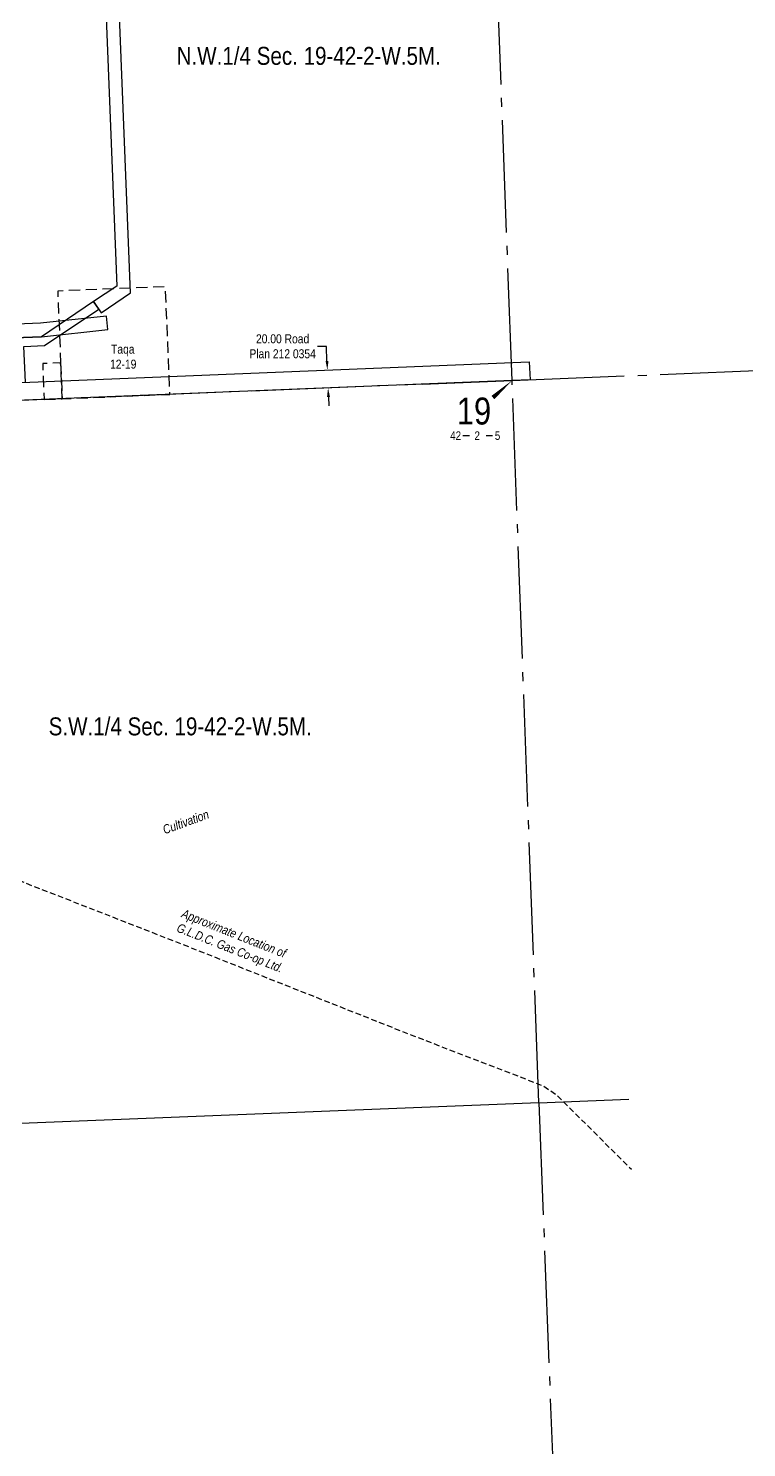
# Model space of a CAD drawing. Extents: x 675519 to 688669, y 5804595 to 5836613.
# Drawn here: x 683691 to 684490, y 5833664 to 5835244 of the extents above; entities that cross this region are included whole.
import ezdxf
from ezdxf.enums import TextEntityAlignment as Align

# ---------------------------------------------------------------- set-up
doc = ezdxf.new("R2010")
doc.units = 0
doc.header["$LTSCALE"] = 5
doc.header["$PDMODE"] = 3
doc.header["$PDSIZE"] = 10
for name, pattern in [('foc-ACCESSROAD', [3.75, 2.5, -1.25]), ('foc-QUARTERLINE', [33, 25, -3, 2, -3]), ('UG_PIPE', [1.875, 1.25, -0.625])]:
    doc.linetypes.add(name, pattern=pattern)
doc.layers.get('Defpoints').update_dxf_attribs({"color": 9})
for name, color, linetype in [('10', 1, 'Continuous'), ('9', 3, 'Continuous'), ('AS-PIPE-UG', 44, 'UG_PIPE'), ('AS-PIPE-UG-T', 44, 'Continuous'), ('C-SYMBOL', 7, 'Continuous'), ('F-AR', 190, 'foc-ACCESSROAD'), ('F-RW', 190, 'Continuous'), ('F-WS', 190, 'foc-ACCESSROAD'), ('L-QSEC', 8, 'foc-QUARTERLINE'), ('L-SEC', 7, 'Continuous'), ('L-SECLBL', 7, 'Continuous'), ('L-SECQ', 8, 'foc-QUARTERLINE'), ('L-TITLEDB', 4, 'Continuous'), ('L-TITLEDB-T', 4, 'Continuous')]:
    doc.layers.add(name, color=color, linetype=linetype)
doc.layers.add('F-WS-T', color=190, linetype='Continuous', lineweight=9)
doc.layers.add('T-TEXT', color=48, linetype='Continuous', lineweight=18)
doc.styles.add('175L', font='ARIALN.TTF', dxfattribs={"height": 20})
doc.styles.add('80CG', font='ARIALN.TTF', dxfattribs={"height": 10})
doc.styles.add('80L', font='ARIALN.TTF', dxfattribs={"height": 10})
doc.styles.add('80LS', font='ARIALNI.TTF', dxfattribs={"height": 10})
doc.styles.add('SIMPLEX', font='ARIALN.TTF')
doc.dimstyles.new('Compass 5 000', dxfattribs={"dimscale": 5, "dimtxt": 9, "dimasz": 2, "dimexe": 0.2, "dimexo": 0.0625, "dimgap": 0.5, "dimtad": 0, "dimtih": 1, "dimtoh": 1, "dimzin": 0, "dimdsep": 46, "dimtxsty": '80CG', "dimcen": 0.1, "dimse1": 1, "dimse2": 1, "dimclrd": 256, "dimclrt": 256, "dimaunit": 1, "dimadec": 4, "dimazin": 0, "dimtfac": 0.06, "dimtofl": 0, "dimtmove": 0, "dimatfit": 1, "dimfxl": 0.2, "dimtolj": 1, "dimtzin": 0, "dimlwd": -1, "dimarcsym": 0})

# ---------------------------------------------------------------- blocks, each defined once
blk = doc.blocks.new('L-SECLBL')
at = {"layer": '9', "color": 7}
for p, q in [((-5.1, -27.8), (-12.3, -27.8)), ((20.7, -27.8), (13.5, -27.8))]:
    blk.add_line(p, q, dxfattribs=at)
at = {"layer": '10', "color": 2, "style": 'SIMPLEX'}
blk.add_attdef('SEC', text='', height=30, dxfattribs=at).set_placement((0, 0), align=Align.MIDDLE)
at = {"layer": '10', "color": 5, "style": '80L'}
blk.add_attdef('TWP', text='', height=9.5, dxfattribs=at).set_placement((-14.4, -27.4), align=Align.MIDDLE_RIGHT)
blk.add_attdef('RGE', text='', height=9.5, dxfattribs=at).set_placement((3.6, -27.4), align=Align.MIDDLE_CENTER)
blk.add_attdef('MER', text='', height=9.5, dxfattribs=at).set_placement((23.2, -27.4), align=Align.MIDDLE_LEFT)
blk = doc.blocks.new('*D984')
at = {"layer": 'Defpoints', "color": 0, "transparency": 16777216}
for p in [(683959, 5834861.2), (684023.8, 5834863.8), (683959.8, 5834841.2)]:
    blk.add_point(p, dxfattribs=at)
at = {"layer": 'L-TITLEDB-T', "transparency": 16777216}
for p, q in [((684022.8, 5834890.2), (684012.8, 5834890.2)), ((684023.4, 5834873.8), (684022.8, 5834890.2)), ((684025, 5834833.9), (684025.5, 5834823.9))]:
    blk.add_line(p, q, dxfattribs=at)
for points in [[(684025.1, 5834873.9), (684021.8, 5834873.8), (684023.8, 5834863.8)], [(684026.7, 5834833.9), (684023.4, 5834833.8), (684024.6, 5834843.9)]]:
    blk.add_solid(points, dxfattribs=at)
at = {"layer": 'L-TITLEDB-T', "transparency": 16777216, "insert": (683974, 5834890.2), "char_height": 10, "attachment_point": 5, "style": '80CG'}
blk.add_mtext('\\A1;20.00 Road\\PPlan 212 0354', dxfattribs=at)

msp = doc.modelspace()

# ---------------------------------------------------------------- linework, layer by layer
at = {"layer": 'AS-PIPE-UG', "flags": 128}
msp.add_lwpolyline([(683524.731, 5834312.284), (683549.47, 5834304.407), (683642.995, 5834310.033), (683856.581, 5834226.597), (684119.795, 5834122.244), (684263.478, 5834066.834), (684278.172, 5834057.066), (684362.155, 5833973.739)], dxfattribs=at)
at = {"layer": 'F-AR', "flags": 128}
msp.add_lwpolyline([(683708.608, 5834831.047), (683728.589, 5834831.856), (683726.97, 5834871.818), (683706.989, 5834871.009)], close=True, dxfattribs=at)
at = {"layer": 'F-RW', "flags": 128}
for points in [[(683766.335, 5835538.038), (683789.364, 5834957.384), (683763.683, 5834940.064), (683772.07, 5834927.629), (683804.681, 5834949.623), (683781.327, 5835538.636), (683777.571, 5835633.353), (683762.579, 5835632.754)], [(683428.124, 5834839.755), (683687.698, 5834850.181), (683686.078, 5834890.15), (683708.894, 5834891.07), (683769.275, 5834931.775), (683763.683, 5834940.064), (683705.652, 5834900.963), (683675.68, 5834899.78), (683677.305, 5834859.743), (683457.739, 5834850.976), (683457.536, 5834855.988), (683427.561, 5834854.795)], [(683426.271, 5834889.567), (683675.68, 5834899.78), (683705.652, 5834900.963), (683779.647, 5834909.078), (683778.002, 5834923.99), (683704.521, 5834915.95), (683425.715, 5834904.554)]]:
    msp.add_lwpolyline(points, close=True, dxfattribs=at)
at = {"layer": 'F-WS', "flags": 128}
msp.add_lwpolyline([(683726.97, 5834871.818), (683728.589, 5834831.856), (683788.532, 5834834.285), (683848.476, 5834836.714), (683843.618, 5834956.601), (683723.731, 5834951.743)], close=True, dxfattribs=at)
at = {"layer": 'L-QSEC', "flags": 128}
for points in [[(684229.386, 5834852.148), (683428.872, 5834819.712)], [(684259.349, 5834047.752), (684290.089, 5833243.428)]]:
    msp.add_lwpolyline(points, dxfattribs=at)
at = {"layer": 'L-SEC', "flags": 128}
for points in [[(684259.349, 5834047.752), (683459.001, 5834015.805)], [(684259.349, 5834047.752), (684359.256, 5834051.781)]]:
    msp.add_lwpolyline(points, dxfattribs=at)
at = {"layer": 'L-SECLBL', "flags": 128}
msp.add_lwpolyline([(684229.386, 5834852.148, 0, 5, 0), (684208.08, 5834833.14, 0, 0, 0)], format="xyseb", dxfattribs=at)
at = {"layer": 'L-SECQ', "flags": 128}
for points in [[(684229.386, 5834852.148), (684199.405, 5835655.416)], [(684229.386, 5834852.148), (685029.879, 5834884.55)], [(684129.467, 5834848.099), (684229.386, 5834852.148)], [(684259.349, 5834047.752), (684229.386, 5834852.148)]]:
    msp.add_lwpolyline(points, dxfattribs=at)
at = {"layer": 'L-TITLEDB', "flags": 128}
msp.add_lwpolyline([(683428.263, 5834839.704), (684248.56, 5834872.941), (684249.37, 5834852.957), (684229.386, 5834852.148), (683428.872, 5834819.712)], dxfattribs=at)

# ---------------------------------------------------------------- block references
at = {"layer": 'L-SECLBL'}
msp.add_blockref('L-SECLBL', (684187.014, 5834818.172), dxfattribs=at).add_auto_attribs({'SEC': '19', 'TWP': '42', 'RGE': '2', 'MER': '5'})

# ---------------------------------------------------------------- texts
at = {"layer": 'AS-PIPE-UG-T', "insert": (683845.815, 5834271.129), "char_height": 10, "attachment_point": 1, "rotation": 338.373736, "style": '175L'}
msp.add_mtext_dynamic_manual_height_columns('\\pi19.835;{\\fArial Narrow|b0|i1|c0|p34;Approximate Location of\\P\\pi20.759;G.L.D.C. Gas Co-op Ltd.}', width=164.71119, gutter_width=100, heights=[0], dxfattribs=at)
at = {"layer": 'C-SYMBOL', "color": 3, "style": '175L'}
for s, p in [('N.W.1/4 Sec. 19-42-2-W.5M.', (684003.081, 5835197.736)), ('S.W.1/4 Sec. 19-42-2-W.5M.', (683860.014, 5834450.94))]:
    msp.add_text(s, height=19.99752, dxfattribs=at).set_placement(p, align=Align.BOTTOM_CENTER)
at = {"layer": 'F-WS-T', "insert": (683774.403, 5834892.041), "char_height": 9.99876, "attachment_point": 1, "style": '175L'}
msp.add_mtext_dynamic_manual_height_columns('\\pi8.6731;Taqa\\P\\pi7.5579;12-19', width=42.66358, gutter_width=100, heights=[0], dxfattribs=at)
at = {"layer": 'T-TEXT', "style": '80LS'}
msp.add_text('Cultivation', height=9.99876, rotation=20, dxfattribs=at).set_placement((683866.237, 5834360.559), align=Align.MIDDLE_CENTER)

# ---------------------------------------------------------------- dimensions: what is measured, and where the dimension line sits
at = {"layer": 'L-TITLEDB-T'}
dim = msp.add_linear_dim(base=(684023.835, 5834863.836), p1=(683959.842, 5834841.226), p2=(683959.032, 5834861.21), angle=92.320297, text='20.00 Road\\PPlan 212 0354', dimstyle='Compass 5 000', dxfattribs=at)
dim.commit()
dim.dimension.update_dxf_attribs({"geometry": '*D984', "text_midpoint": (683974.042, 5834890.21), "dimtype": 161})

doc.saveas('drawing.dxf')
